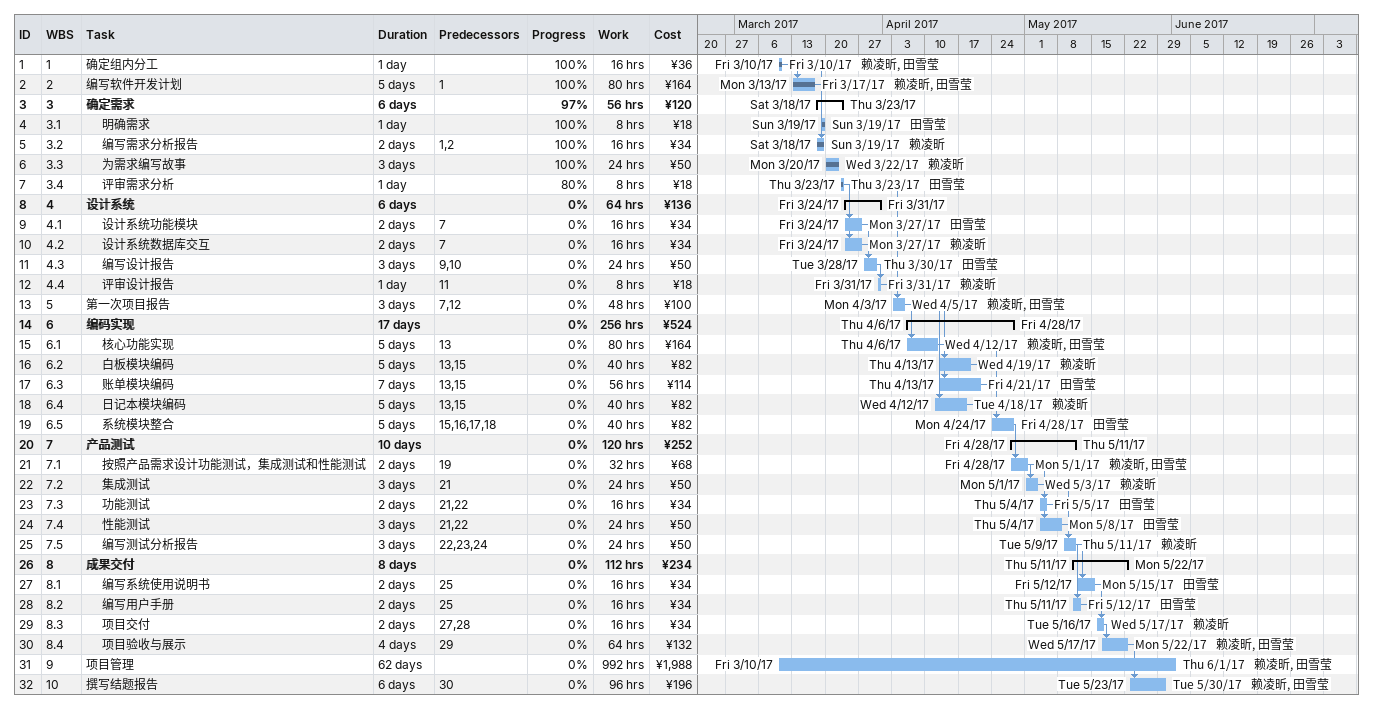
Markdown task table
| ID | WBS | Task | Duration | Start | Finish | Predecessors | Resources | % complete | Work (h) | Cost (¥) |
|---|---|---|---|---|---|---|---|---|---|---|
| 1 | 1 | 确定组内分工 | 1d | 2017-03-10 | 2017-03-10 |  | 赖凌昕, 田雪莹 | 100 | 16 | 36 |
| 2 | 2 | 编写软件开发计划 | 5d | 2017-03-13 | 2017-03-17 | 1 | 赖凌昕, 田雪莹 | 100 | 80 | 164 |
| 3 | 3 | **确定需求** | 6d | 2017-03-18 | 2017-03-23 |  |  | 97 | 56 | 120 |
| 4 | 3.1 | 明确需求 | 1d | 2017-03-19 | 2017-03-19 |  | 田雪莹 | 100 | 8 | 18 |
| 5 | 3.2 | 编写需求分析报告 | 2d | 2017-03-18 | 2017-03-19 | 1, 2 | 赖凌昕 | 100 | 16 | 34 |
| 6 | 3.3 | 为需求编写故事 | 3d | 2017-03-20 | 2017-03-22 |  | 赖凌昕 | 100 | 24 | 50 |
| 7 | 3.4 | 评审需求分析 | 1d | 2017-03-23 | 2017-03-23 |  | 田雪莹 | 80 | 8 | 18 |
| 8 | 4 | **设计系统** | 6d | 2017-03-24 | 2017-03-31 |  |  | 0 | 64 | 136 |
| 9 | 4.1 | 设计系统功能模块 | 2d | 2017-03-24 | 2017-03-27 | 7 | 田雪莹 | 0 | 16 | 34 |
| 10 | 4.2 | 设计系统数据库交互 | 2d | 2017-03-24 | 2017-03-27 | 7 | 赖凌昕 | 0 | 16 | 34 |
| 11 | 4.3 | 编写设计报告 | 3d | 2017-03-28 | 2017-03-30 | 9, 10 | 田雪莹 | 0 | 24 | 50 |
| 12 | 4.4 | 评审设计报告 | 1d | 2017-03-31 | 2017-03-31 | 11 | 赖凌昕 | 0 | 8 | 18 |
| 13 | 5 | 第一次项目报告 | 3d | 2017-04-03 | 2017-04-05 | 7, 12 | 赖凌昕, 田雪莹 | 0 | 48 | 100 |
| 14 | 6 | **编码实现** | 17d | 2017-04-06 | 2017-04-28 |  |  | 0 | 256 | 524 |
| 15 | 6.1 | 核心功能实现 | 5d | 2017-04-06 | 2017-04-12 | 13 | 赖凌昕, 田雪莹 | 0 | 80 | 164 |
| 16 | 6.2 | 白板模块编码 | 5d | 2017-04-13 | 2017-04-19 | 13, 15 | 赖凌昕 | 0 | 40 | 82 |
| 17 | 6.3 | 账单模块编码 | 7d | 2017-04-13 | 2017-04-21 | 13, 15 | 田雪莹 | 0 | 56 | 114 |
| 18 | 6.4 | 日记本模块编码 | 5d | 2017-04-12 | 2017-04-18 | 13, 15 | 赖凌昕 | 0 | 40 | 82 |
| 19 | 6.5 | 系统模块整合 | 5d | 2017-04-24 | 2017-04-28 | 15, 16, 17, 18 | 田雪莹 | 0 | 40 | 82 |
| 20 | 7 | **产品测试** | 10d | 2017-04-28 | 2017-05-11 |  |  | 0 | 120 | 252 |
| 21 | 7.1 | 按照产品需求设计功能测试，集成测试和性能测试 | 2d | 2017-04-28 | 2017-05-01 | 19 | 赖凌昕, 田雪莹 | 0 | 32 | 68 |
| 22 | 7.2 | 集成测试 | 3d | 2017-05-01 | 2017-05-03 | 21 | 赖凌昕 | 0 | 24 | 50 |
| 23 | 7.3 | 功能测试 | 2d | 2017-05-04 | 2017-05-05 | 21, 22 | 田雪莹 | 0 | 16 | 34 |
| 24 | 7.4 | 性能测试 | 3d | 2017-05-04 | 2017-05-08 | 21, 22 | 田雪莹 | 0 | 24 | 50 |
| 25 | 7.5 | 编写测试分析报告 | 3d | 2017-05-09 | 2017-05-11 | 22, 23, 24 | 赖凌昕 | 0 | 24 | 50 |
| 26 | 8 | **成果交付** | 8d | 2017-05-11 | 2017-05-22 |  |  | 0 | 112 | 234 |
| 27 | 8.1 | 编写系统使用说明书 | 2d | 2017-05-12 | 2017-05-15 | 25 | 田雪莹 | 0 | 16 | 34 |
| 28 | 8.2 | 编写用户手册 | 2d | 2017-05-11 | 2017-05-12 | 25 | 田雪莹 | 0 | 16 | 34 |
| 29 | 8.3 | 项目交付 | 2d | 2017-05-16 | 2017-05-17 | 27, 28 | 赖凌昕 | 0 | 16 | 34 |
| 30 | 8.4 | 项目验收与展示 | 4d | 2017-05-17 | 2017-05-22 | 29 | 赖凌昕, 田雪莹 | 0 | 64 | 132 |
| 31 | 9 | 项目管理 | 62d | 2017-03-10 | 2017-06-01 |  | 赖凌昕, 田雪莹 | 0 | 992 | 1988 |
| 32 | 10 | 撰写结题报告 | 6d | 2017-05-23 | 2017-05-30 | 30 | 赖凌昕, 田雪莹 | 0 | 96 | 196 |
